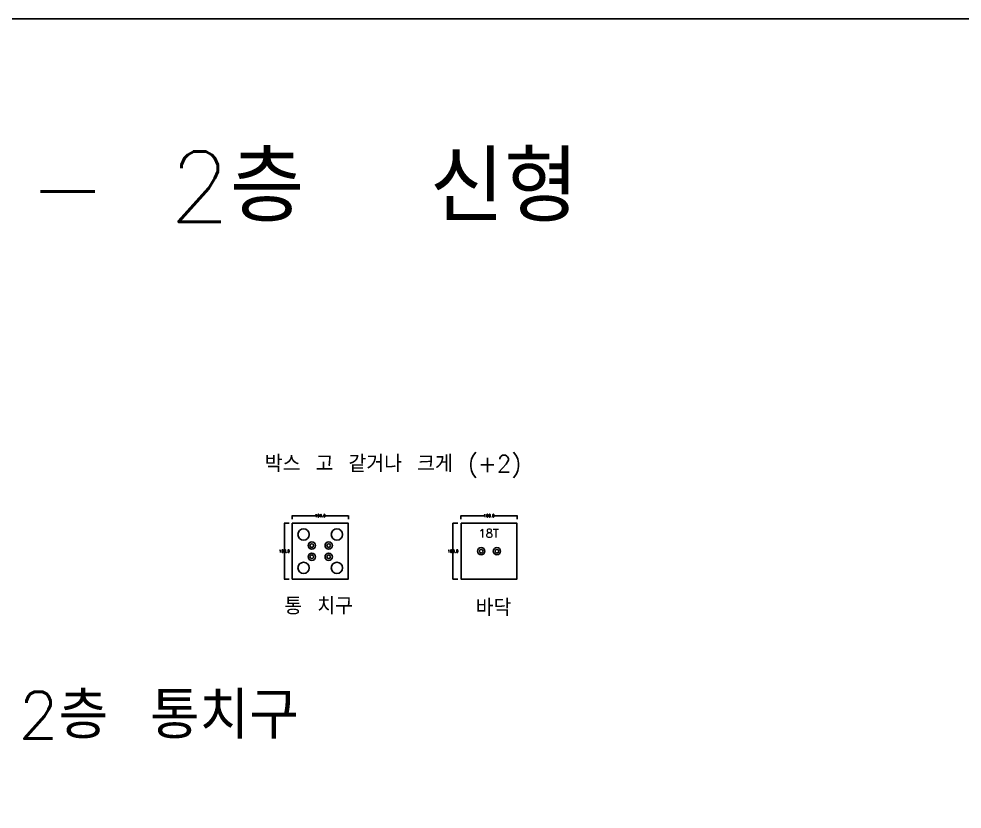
# Model space of a CAD drawing. Header units: millimetres. Extents: x 13291 to 28291, y 200 to 6643.
# Drawn here: x 23566 to 25243, y 4795 to 6200 of the extents above; entities that cross this region are included whole.
import ezdxf

# ---------------------------------------------------------------- set-up
doc = ezdxf.new("R2010")
doc.units = ezdxf.units.MM
for name, color, linetype in [('TEXT', 3, 'Continuous'), ('볼트 구멍', 7, 'Continuous'), ('치구', 7, 'Continuous'), ('치수', 7, 'Continuous')]:
    doc.layers.add(name, color=color, linetype=linetype)
doc.styles.get("Standard").update_dxf_attribs({"font": 'txt.shx', "bigfont": 'whgtxt.shx'})
doc.dimstyles.get("Standard").update_dxf_attribs({"dimtxt": 7, "dimasz": 0.18, "dimexe": 0.18, "dimexo": 0.0625, "dimgap": 0.09, "dimtad": 0, "dimtih": 1, "dimtoh": 1, "dimdec": 1, "dimzin": 0, "dimdsep": 46, "dimtxsty": 'Standard', "dimcen": 0.09, "dimadec": 0, "dimazin": 0, "dimtfac": 1, "dimtdec": 1, "dimtofl": 0, "dimtmove": 0, "dimatfit": 3, "dimfxl": 0, "dimtolj": 1, "dimtzin": 0, "dimarcsym": 0})

# ---------------------------------------------------------------- blocks, each defined once
blk = doc.blocks.new('*D182')
at = {"layer": 'Defpoints', "color": 0, "linetype": 'Continuous'}
for p in [(24452, 5316.5), (24352, 5310.6), (24452, 5310.6)]:
    blk.add_point(p, dxfattribs=at)
at = {"layer": '치수', "color": 0, "linetype": 'Continuous', "lineweight": -2}
for p, q in [((24352, 5310.6), (24352, 5316.6)), ((24352.2, 5316.5), (24394, 5316.5)), ((24451.8, 5316.5), (24410, 5316.5)), ((24452, 5310.6), (24452, 5316.6))]:
    blk.add_line(p, q, dxfattribs=at)
at = {"layer": '치수', "color": 0, "linetype": 'Continuous'}
for points in [[(24352.2, 5316.5), (24352.2, 5316.4), (24352, 5316.5)], [(24451.8, 5316.5), (24451.8, 5316.4), (24452, 5316.5)]]:
    blk.add_solid(points, dxfattribs=at)
at = {"layer": '치수', "color": 0, "linetype": 'Continuous', "insert": (24402, 5316.5), "char_height": 5, "attachment_point": 5}
blk.add_mtext('\\A1;100.0', dxfattribs=at)
blk = doc.blocks.new('*D184')
at = {"layer": 'Defpoints', "color": 0, "linetype": 'Continuous'}
for p in [(24346.8, 5303.5), (24337.9, 5203.5), (24346.8, 5203.5)]:
    blk.add_point(p, dxfattribs=at)
at = {"layer": '치수', "color": 0, "linetype": 'Continuous', "lineweight": -2}
for p, q in [((24346.8, 5303.5), (24337.8, 5303.5)), ((24337.9, 5303.3), (24337.9, 5256.1)), ((24337.9, 5203.7), (24337.9, 5250.9)), ((24346.8, 5203.5), (24337.8, 5203.5))]:
    blk.add_line(p, q, dxfattribs=at)
at = {"layer": '치수', "color": 0, "linetype": 'Continuous'}
for points in [[(24337.9, 5303.3), (24338, 5303.3), (24337.9, 5303.5)], [(24337.9, 5203.7), (24338, 5203.7), (24337.9, 5203.5)]]:
    blk.add_solid(points, dxfattribs=at)
at = {"layer": '치수', "color": 0, "linetype": 'Continuous', "insert": (24337.9, 5253.5), "char_height": 5, "attachment_point": 5}
blk.add_mtext('\\A1;100.0', dxfattribs=at)
blk = doc.blocks.new('*D185')
at = {"layer": 'Defpoints', "color": 0, "linetype": 'Continuous'}
for p in [(24047.1, 5303.5), (24038.2, 5203.5), (24047.1, 5203.5)]:
    blk.add_point(p, dxfattribs=at)
at = {"layer": '치수', "color": 0, "linetype": 'Continuous', "lineweight": -2}
for p, q in [((24047, 5303.5), (24038, 5303.5)), ((24038.2, 5303.3), (24038.2, 5256.1)), ((24038.2, 5203.7), (24038.2, 5250.9)), ((24047, 5203.5), (24038, 5203.5))]:
    blk.add_line(p, q, dxfattribs=at)
at = {"layer": '치수', "color": 0, "linetype": 'Continuous'}
for points in [[(24038.2, 5303.3), (24038.2, 5303.3), (24038.2, 5303.5)], [(24038.2, 5203.7), (24038.2, 5203.7), (24038.2, 5203.5)]]:
    blk.add_solid(points, dxfattribs=at)
at = {"layer": '치수', "color": 0, "linetype": 'Continuous', "insert": (24038.2, 5253.5), "char_height": 5, "attachment_point": 5}
blk.add_mtext('\\A1;100.0', dxfattribs=at)
blk = doc.blocks.new('*D186')
at = {"layer": 'Defpoints', "color": 0, "linetype": 'Continuous'}
for p in [(24152, 5316.5), (24052, 5310.6), (24152, 5310.6)]:
    blk.add_point(p, dxfattribs=at)
at = {"layer": '치수', "color": 0, "linetype": 'Continuous', "lineweight": -2}
for p, q in [((24052, 5310.6), (24052, 5316.6)), ((24052.2, 5316.5), (24094, 5316.5)), ((24151.8, 5316.5), (24110, 5316.5)), ((24152, 5310.6), (24152, 5316.6))]:
    blk.add_line(p, q, dxfattribs=at)
at = {"layer": '치수', "color": 0, "linetype": 'Continuous'}
for points in [[(24052.2, 5316.5), (24052.2, 5316.4), (24052, 5316.5)], [(24151.8, 5316.5), (24151.8, 5316.4), (24152, 5316.5)]]:
    blk.add_solid(points, dxfattribs=at)
at = {"layer": '치수', "color": 0, "linetype": 'Continuous', "insert": (24102, 5316.5), "char_height": 5, "attachment_point": 5}
blk.add_mtext('\\A1;100.0', dxfattribs=at)

msp = doc.modelspace()

# ---------------------------------------------------------------- linework, layer by layer
at = {"layer": 'TEXT', "color": 6}
msp.add_lwpolyline([(22291.441, 4699.699), (22291.441, 6199.699), (25291.441, 6199.699), (25291.441, 4699.699)], close=True, dxfattribs=at)
at = {"layer": '볼트 구멍', "color": 6}
for centre in [(24086.988, 5263.471), (24116.988, 5263.471), (24086.988, 5243.471), (24116.988, 5243.471), (24387.988, 5253.471), (24415.988, 5253.471)]:
    msp.add_circle(centre, 6.5, dxfattribs=at)
at = {"layer": '볼트 구멍', "color": 3}
for centre in [(24086.988, 5263.471), (24116.988, 5263.471), (24086.988, 5243.471), (24116.988, 5243.471), (24387.988, 5253.471), (24415.988, 5253.471)]:
    msp.add_circle(centre, 3.25, dxfattribs=at)
at = {"layer": '치구'}
for points in [[(24052.338, 5303.121), (24052.338, 5203.821), (24151.638, 5203.821), (24151.638, 5303.121)], [(24352.338, 5303.121), (24352.338, 5203.821), (24451.638, 5203.821), (24451.638, 5303.121)]]:
    msp.add_lwpolyline(points, close=True, dxfattribs=at)
for centre in [(24072.338, 5283.121), (24131.638, 5283.121), (24072.338, 5223.821), (24131.638, 5223.821)]:
    msp.add_circle(centre, 10, dxfattribs=at)

# ---------------------------------------------------------------- texts
at = {"layer": 'TEXT', "linetype": 'Continuous'}
msp.add_text('거산 - 2층  신형', height=125, dxfattribs=at).set_placement((23207.636, 5839.102))
at = {"layer": 'TEXT', "color": 1}
for s, height, p in [('박스 고 같거나 크게 (+2)', 30, (24003.454, 5393.914)), ('18T', 15, (24383.15, 5277.78)), ('통 치구', 30, (24038.085, 5140.944)), ('바닥', 30, (24378.128, 5138.254))]:
    msp.add_text(s, height=height, dxfattribs=at).set_placement(p)
at = {"layer": 'TEXT', "color": 1, "linetype": 'Continuous'}
msp.add_text('2층 통치구', height=83.3333, dxfattribs=at).set_placement((23565.448, 4920.232))

# ---------------------------------------------------------------- dimensions: what is measured, and where the dimension line sits
at = {"layer": '치수', "color": 4, "linetype": 'Continuous'}
for base, p1, p2, picture, middle in [((24151.988, 5316.461), (24051.988, 5310.577), (24151.988, 5310.577), '*D186', (24101.988, 5316.461)), ((24451.988, 5316.461), (24351.988, 5310.577), (24451.988, 5310.577), '*D182', (24401.988, 5316.461))]:
    dim = msp.add_linear_dim(base=base, p1=p1, p2=p2, dimstyle='Standard', override={"dimtxt": 5}, dxfattribs=at)
    dim.commit()
    dim.dimension.update_dxf_attribs({"geometry": picture, "text_midpoint": middle})
for base, p1, p2, picture, middle in [((24038.192, 5203.471), (24047.097, 5303.471), (24047.097, 5203.471), '*D185', (24038.192, 5253.471)), ((24337.942, 5203.471), (24346.847, 5303.471), (24346.847, 5203.471), '*D184', (24337.942, 5253.471))]:
    dim = msp.add_linear_dim(base=base, p1=p1, p2=p2, angle=90, dimstyle='Standard', override={"dimtxt": 5}, dxfattribs=at)
    dim.commit()
    dim.dimension.update_dxf_attribs({"geometry": picture, "text_midpoint": middle})

doc.saveas('drawing.dxf')
